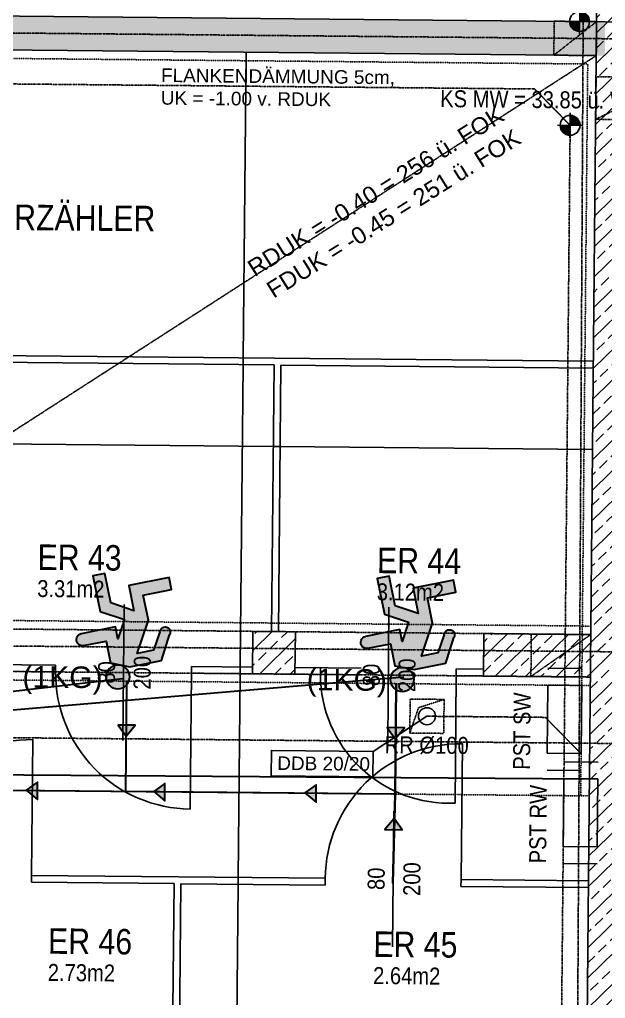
# Model space of a CAD drawing. Header units: millimetres. Extents: x 129024 to 200890, y -97881 to 32593.
# Drawn here: x 184558 to 188009, y -48661 to -42896 of the extents above; entities that cross this region are included whole.
import ezdxf
from ezdxf.enums import TextEntityAlignment as Align

# ---------------------------------------------------------------- set-up
doc = ezdxf.new("R2010")
doc.units = ezdxf.units.MM
for name, pattern in [('HIDDEN', [0.375, 0.25, -0.125]), ('HIDDEN2', [0.1875, 0.125, -0.0625]), ('STRICHPUNKT', [1, 0.5, -0.25, 0, -0.25])]:
    doc.linetypes.add(name, pattern=pattern)
for name, color, linetype in [('01-TXT---------M0', 1, 'Continuous'), ('01-TXT---------PP', 1, 'Continuous'), ('01-TXT-G00-Lk2-M0', 1, 'Continuous'), ('02-AXO-G00-Lk2-M0', 8, 'STRICHPUNKT'), ('02-DIM-G00-Lk2-ACHSEN', 251, 'Continuous'), ('02-DIM-G00-Lk2-M0', 8, 'Continuous'), ('02-FIL-G00-Lk2-STB', 8, 'Continuous'), ('02-HID-G00-Lk2-M0', 8, 'HIDDEN2'), ('02-TWA-G00-Lk2-M0', 4, 'Continuous'), ('02-TWE-G00-Lk2-M0', 8, 'Continuous'), ('03-HID-G00-LK2-M0', 8, 'HIDDEN2'), ('03-SYM-G00-LK2-M0', 8, 'Continuous'), ('03-TXT-G00-Lk2-M0', 8, 'Continuous'), ('05-TXT--------M0', 8, 'Continuous'), ('05-TXT-G00-LK2-M0', 8, 'Continuous'), ('07-RWK-G00-Lk2-M0', 150, 'HIDDEN'), ('07-SWK-G00-Lk2-M0', 34, 'STRICHPUNKT'), ('07-SYM-G00-Lk2-M0', 8, 'Continuous'), ('07_SYM-G00-LK2-HLP', 6, 'Continuous')]:
    doc.layers.add(name, color=color, linetype=linetype)
doc.styles.add('ARIAL', font='arial.ttf', dxfattribs={"width": 0.85})
doc.styles.get("Standard").update_dxf_attribs({"font": 'arial.ttf'})
doc.dimstyles.new('pp chromy&schneider', dxfattribs={"dimscale": 0.005, "dimtxt": 25, "dimasz": 10, "dimexe": 0, "dimexo": 0, "dimgap": 5, "dimtad": 1, "dimdec": 1, "dimlfac": 100, "dimrnd": 0.1, "dimzin": 9, "dimdsep": 46, "dimtxsty": 'ARIAL', "dimblk": 'c&s kote', "dimcen": 0, "dimse1": 1, "dimse2": 1, "dimclrd": 8, "dimclrt": 8, "dimadec": 0, "dimazin": 0, "dimtfac": 0.75, "dimtdec": 1, "dimtix": 1, "dimtmove": 2, "dimatfit": 0, "dimldrblk": 'NONE', "dimfxl": 1, "dimtolj": 1, "dimlwd": -1, "dimarcsym": 0})
pattern_1 = [(44.45009, (103083.84, -85315.77), (-88.93653, 90.66032), []), (44.45009, (103173.64, -85316.63), (-88.93653, 90.66032), [63.5, -31.75])]

# ---------------------------------------------------------------- blocks, each defined once
blk = doc.blocks.new('03-rar')
blk.add_circle((0, 0), 0.05)
at = {"layer": '01-TXT---------M0', "color": 8, "style": 'ARIAL', "width": 0.85}
blk.add_attdef('RR', text='', height=0.1, dxfattribs=at).set_placement((0, 0.1), align=Align.CENTER)
blk = doc.blocks.new('01-SQM')
at = {"layer": '01-TXT---------M0', "color": 1, "style": 'ARIAL', "width": 0.85}
blk.add_attdef('ROOM', (0, 0), '', height=0.15, dxfattribs=at)
blk.add_attdef('AREA', text='', height=0.1, dxfattribs=at).set_placement((0, -0.06), align=Align.TOP_LEFT)
at = {"layer": '01-TXT---------PP', "color": 1, "style": 'ARIAL', "width": 0.85}
blk.add_attdef('NR', text='', height=0.15, dxfattribs=at).set_placement((-0.1173, 0), align=Align.RIGHT)
blk.add_attdef('FLOOR', text='', height=0.1, dxfattribs=at).set_placement((0, -0.26), align=Align.TOP_LEFT)
blk = doc.blocks.new('05-TXT')
at = {"layer": '05-TXT--------M0'}
blk.add_line((-0.4, 0), (0.4, 0), dxfattribs=at)
at = {"layer": '05-TXT--------M0', "color": 8, "style": 'ARIAL', "width": 0.85}
blk.add_attdef('BREITE', text='', height=0.1, dxfattribs=at).set_placement((0, 0.05), align=Align.CENTER)
blk.add_attdef('HÖHE', text='', height=0.1, rotation=360, dxfattribs=at).set_placement((0, -0.06), align=Align.TOP_CENTER)
blk = doc.blocks.new('03-PST')
for p, q in [((0, -0.1), (0, 0.1)), ((0.1, -0.1), (0.1, 0.1)), ((0.1, 0.1), (0.5, 0.1)), ((0.5, -0.1), (0.5, 0.1)), ((0.6, -0.1), (0.6, 0.1)), ((0.5, -0.1), (0.1, -0.1))]:
    blk.add_line(p, q)
at = {"layer": '01-TXT---------M0', "color": 8, "style": 'ARIAL', "width": 0.85}
blk.add_attdef('KS', text='', height=0.1, dxfattribs=at).set_placement((0, 0.3), align=Align.TOP_LEFT)
blk = doc.blocks.new('01-HK1')
for p, q in [((-0.0005, -0.0742), (-0.0005, 0.0742)), ((0.0737, 0), (-0.0747, 0))]:
    blk.add_line(p, q)
blk.add_circle((-0.0005, 0), 0.0586)
for points in [[(-0.0005, 0.0586), (0.0409, 0.0414), (-0.0005, 0)], [(-0.0005, 0), (0.0581, 0), (0.0409, 0.0414)], [(-0.0591, 0), (-0.0419, -0.0414), (-0.0005, 0)], [(-0.0419, -0.0414), (-0.0005, -0.0586), (-0.0005, 0)]]:
    blk.add_solid(points)
at = {"layer": '01-TXT---------M0', "color": 8, "style": 'ARIAL', "width": 0.85}
blk.add_attdef('HEIGHT', text='', height=0.1, dxfattribs=at).set_placement((0, 0.2), align=Align.TOP_CENTER)
blk = doc.blocks.new('c&s kote')
at = {"color": 8}
for p, q in [((0, -2), (0, 2)), ((0, 2), (0, -2)), ((-2, 0), (2, 0)), ((2, 0), (-2, 0))]:
    blk.add_line(p, q, dxfattribs=at)
blk.add_circle((0, 0), 0.5, dxfattribs=at)
blk = doc.blocks.new('*D555')
at = {"layer": '02-DIM-G00-Lk2-ACHSEN', "color": 8, "transparency": 16777216}
blk.add_arc((189767, -26285), 378.3, 359.45766, 89.44251, dxfattribs=at)
at = {"layer": 'Defpoints', "color": 0, "transparency": 16777216}
for p in [(189790.7, -23821.4), (158479.2, -25984.7), (190096.4, -26099), (192166.9, -26308), (189455.4, -58747.3)]:
    blk.add_point(p, dxfattribs=at)
at = {"layer": '02-DIM-G00-Lk2-ACHSEN', "color": 8, "transparency": 16777216, "xscale": 0.05, "yscale": 0.05, "zscale": 0.05}
for p, rotation in [((189770.6, -25906.8), 179.44630059339), ((190145.3, -26288.6), 269.4538743099132)]:
    blk.add_blockref('c&s kote', p, dxfattribs=dict(at, rotation=rotation))
at = {"layer": '02-DIM-G00-Lk2-ACHSEN', "color": 8, "transparency": 16777216, "insert": (190037.1, -26020.1), "char_height": 0.125, "attachment_point": 5, "rotation": 314.45009, "style": 'ARIAL'}
blk.add_mtext('\\A1;90.00°', dxfattribs=at)
blk = doc.blocks.new('_None')
blk = doc.blocks.new('*D537')
at = {"layer": '02-DIM-G00-Lk2-ACHSEN', "color": 8, "transparency": 16777216}
blk.add_arc((161316.2, -55406.6), 946.5, 178.7656, 269.44706, dxfattribs=at)
at = {"layer": 'Defpoints', "color": 0, "transparency": 16777216}
for p in [(161622, -23551.1), (158274.1, -55340.9), (160488.3, -55865.4), (191881.3, -56066.9), (161286.7, -58476.9)]:
    blk.add_point(p, dxfattribs=at)
at = {"layer": '02-DIM-G00-Lk2-ACHSEN', "color": 8, "transparency": 16777216, "xscale": 0.05, "yscale": 0.05, "zscale": 0.05}
for p, rotation in [((160369.9, -55386.2), 88.76408441988075), ((161307.1, -56353.1), 359.4485741282728)]:
    blk.add_blockref('c&s kote', p, dxfattribs=dict(at, rotation=rotation))
at = {"layer": '02-DIM-G00-Lk2-ACHSEN', "color": 8, "transparency": 16777216, "insert": (160636.6, -56065.3), "char_height": 0.125, "attachment_point": 5, "rotation": 314.10633, "style": 'ARIAL'}
blk.add_mtext('\\A1;90.69°', dxfattribs=at)
blk = doc.blocks.new('*D538')
at = {"layer": '02-DIM-G00-Lk2-ACHSEN', "color": 8, "transparency": 16777216}
blk.add_arc((189481.7, -56015), 916.3, 269.45321, 358.75944, dxfattribs=at)
at = {"layer": 'Defpoints', "color": 0, "transparency": 16777216}
for p in [(189790.7, -23821.4), (158274.1, -55340.9), (191881.3, -56066.9), (189929, -56814.7), (189455.4, -58747.3)]:
    blk.add_point(p, dxfattribs=at)
at = {"layer": '02-DIM-G00-Lk2-ACHSEN', "color": 8, "transparency": 16777216, "xscale": 0.05, "yscale": 0.05, "zscale": 0.05}
for p, rotation in [((190397.7, -56034.8), 88.7610078103221), ((189472.9, -56931.2), 179.4516507379268)]:
    blk.add_blockref('c&s kote', p, dxfattribs=dict(at, rotation=rotation))
at = {"layer": '02-DIM-G00-Lk2-ACHSEN', "color": 8, "transparency": 16777216, "insert": (190119.3, -56672.9), "char_height": 0.125, "attachment_point": 5, "rotation": 44.10633, "style": 'ARIAL'}
blk.add_mtext('\\A1;89.31°', dxfattribs=at)
blk = doc.blocks.new('*D477')
at = {"layer": '02-DIM-G00-Lk2-M0', "color": 8, "transparency": 16777216}
blk.add_line((185835.3, -49088.3), (185845.9, -47988.4), dxfattribs=at)
at = {"layer": 'Defpoints', "color": 0, "transparency": 16777216}
for p in [(185558.5, -47985.6), (185845.9, -47988.4), (185548, -49085.6)]:
    blk.add_point(p, dxfattribs=at)
at = {"layer": '02-DIM-G00-Lk2-M0', "color": 8, "transparency": 16777216, "xscale": 0.05, "yscale": 0.05, "zscale": 0.05}
for p, rotation in [((185845.9, -47988.4), 89.45008745103335), ((185835.3, -49088.3), 269.4500874510334)]:
    blk.add_blockref('c&s kote', p, dxfattribs=dict(at, rotation=rotation))
at = {"layer": '02-DIM-G00-Lk2-M0', "color": 8, "transparency": 16777216, "insert": (185840.5, -48538.3), "char_height": 0.125, "attachment_point": 5, "rotation": 89.45009, "style": 'ARIAL'}
blk.add_mtext('\\A1;110000', dxfattribs=at)
blk = doc.blocks.new('*D478')
at = {"layer": '02-DIM-G00-Lk2-M0', "color": 8, "transparency": 16777216}
blk.add_line((185845.9, -47988.3), (185846.3, -47948.4), dxfattribs=at)
at = {"layer": 'Defpoints', "color": 0, "transparency": 16777216}
for p in [(185846.3, -47948.4), (186358.9, -47953.3), (185558.5, -47985.6)]:
    blk.add_point(p, dxfattribs=at)
at = {"layer": '02-DIM-G00-Lk2-M0', "color": 8, "transparency": 16777216, "xscale": 0.05, "yscale": 0.05, "zscale": 0.05}
for p, rotation in [((185846.3, -47948.4), 89.45008745103335), ((185845.9, -47988.4), 269.4500874510334)]:
    blk.add_blockref('c&s kote', p, dxfattribs=dict(at, rotation=rotation))
at = {"layer": '02-DIM-G00-Lk2-M0', "color": 8, "transparency": 16777216, "insert": (185846, -47968.4), "char_height": 0.125, "attachment_point": 5, "rotation": 89.45009, "style": 'ARIAL'}
blk.add_mtext('\\A1;4000', dxfattribs=at)
blk = doc.blocks.new('*D479')
at = {"layer": '02-DIM-G00-Lk2-M0', "color": 8, "transparency": 16777216}
blk.add_line((185846.3, -47948.3), (185857.8, -46748.5), dxfattribs=at)
at = {"layer": 'Defpoints', "color": 0, "transparency": 16777216}
for p in [(185857.8, -46748.4), (185930.4, -46749.1), (186358.9, -47953.3)]:
    blk.add_point(p, dxfattribs=at)
at = {"layer": '02-DIM-G00-Lk2-M0', "color": 8, "transparency": 16777216, "xscale": 0.05, "yscale": 0.05, "zscale": 0.05}
for p, rotation in [((185857.8, -46748.4), 89.45008745103335), ((185846.3, -47948.4), 269.4500874510334)]:
    blk.add_blockref('c&s kote', p, dxfattribs=dict(at, rotation=rotation))
at = {"layer": '02-DIM-G00-Lk2-M0', "color": 8, "transparency": 16777216, "insert": (185852, -47348.4), "char_height": 0.125, "attachment_point": 5, "rotation": 89.45009, "style": 'ARIAL'}
blk.add_mtext('\\A1;120000', dxfattribs=at)
blk = doc.blocks.new('*D480')
at = {"layer": '02-DIM-G00-Lk2-M0', "color": 8, "transparency": 16777216}
blk.add_line((185857.8, -46748.4), (185858.2, -46708.5), dxfattribs=at)
at = {"layer": 'Defpoints', "color": 0, "transparency": 16777216}
for p in [(185858.2, -46708.4), (185930.4, -46749.1), (185930.8, -46709.1)]:
    blk.add_point(p, dxfattribs=at)
at = {"layer": '02-DIM-G00-Lk2-M0', "color": 8, "transparency": 16777216, "xscale": 0.05, "yscale": 0.05, "zscale": 0.05}
for p, rotation in [((185857.8, -46748.4), 269.4500874510334), ((185858.2, -46708.4), 89.45008745103335)]:
    blk.add_blockref('c&s kote', p, dxfattribs=dict(at, rotation=rotation))
at = {"layer": '02-DIM-G00-Lk2-M0', "color": 8, "transparency": 16777216, "insert": (185857.9, -46728.4), "char_height": 0.125, "attachment_point": 5, "rotation": 89.45009, "style": 'ARIAL'}
blk.add_mtext('\\A1;4000', dxfattribs=at)
blk = doc.blocks.new('*D481')
at = {"layer": '02-DIM-G00-Lk2-M0', "color": 8, "transparency": 16777216}
blk.add_line((185858.2, -46708.4), (185875.3, -44928.6), dxfattribs=at)
at = {"layer": 'Defpoints', "color": 0, "transparency": 16777216}
for p in [(185875.3, -44928.5), (186057.9, -44930.3), (185930.8, -46709.1)]:
    blk.add_point(p, dxfattribs=at)
at = {"layer": '02-DIM-G00-Lk2-M0', "color": 8, "transparency": 16777216, "xscale": 0.05, "yscale": 0.05, "zscale": 0.05}
for p, rotation in [((185875.3, -44928.5), 89.45008745103335), ((185858.2, -46708.4), 269.4500874510334)]:
    blk.add_blockref('c&s kote', p, dxfattribs=dict(at, rotation=rotation))
at = {"layer": '02-DIM-G00-Lk2-M0', "color": 8, "transparency": 16777216, "insert": (185866.6, -45818.5), "char_height": 0.125, "attachment_point": 5, "rotation": 89.45009, "style": 'ARIAL'}
blk.add_mtext('\\A1;178000', dxfattribs=at)
blk = doc.blocks.new('*D482')
at = {"layer": '02-DIM-G00-Lk2-M0', "color": 8, "transparency": 16777216}
blk.add_line((185875.3, -44928.5), (185875.7, -44888.6), dxfattribs=at)
at = {"layer": 'Defpoints', "color": 0, "transparency": 16777216}
for p in [(185143.3, -44881.5), (185875.7, -44888.5), (186057.9, -44930.3)]:
    blk.add_point(p, dxfattribs=at)
at = {"layer": '02-DIM-G00-Lk2-M0', "color": 8, "transparency": 16777216, "xscale": 0.05, "yscale": 0.05, "zscale": 0.05}
for p, rotation in [((185875.7, -44888.5), 89.45008745103335), ((185875.3, -44928.5), 269.4500874510334)]:
    blk.add_blockref('c&s kote', p, dxfattribs=dict(at, rotation=rotation))
at = {"layer": '02-DIM-G00-Lk2-M0', "color": 8, "transparency": 16777216, "insert": (185875.4, -44908.5), "char_height": 0.125, "attachment_point": 5, "rotation": 89.45009, "style": 'ARIAL'}
blk.add_mtext('\\A1;4000', dxfattribs=at)
blk = doc.blocks.new('*D483')
at = {"layer": '02-DIM-G00-Lk2-M0', "color": 8, "transparency": 16777216}
blk.add_line((185875.7, -44888.5), (185892.9, -43088.6), dxfattribs=at)
at = {"layer": 'Defpoints', "color": 0, "transparency": 16777216}
for p in [(185892.9, -43088.6), (187955.5, -43108.4), (185143.3, -44881.5)]:
    blk.add_point(p, dxfattribs=at)
at = {"layer": '02-DIM-G00-Lk2-M0', "color": 8, "transparency": 16777216, "xscale": 0.05, "yscale": 0.05, "zscale": 0.05}
for p, rotation in [((185892.9, -43088.6), 89.45008745103335), ((185875.7, -44888.5), 269.4500874510334)]:
    blk.add_blockref('c&s kote', p, dxfattribs=dict(at, rotation=rotation))
at = {"layer": '02-DIM-G00-Lk2-M0', "color": 8, "transparency": 16777216, "insert": (185884.2, -43988.6), "char_height": 0.125, "attachment_point": 5, "rotation": 89.45009, "style": 'ARIAL'}
blk.add_mtext('\\A1;180000', dxfattribs=at)
blk = doc.blocks.new('*D492')
at = {"layer": '02-DIM-G00-Lk2-M0', "color": 8, "transparency": 16777216}
blk.add_line((185499.8, -48905.1), (187899.6, -48928.1), dxfattribs=at)
at = {"layer": 'Defpoints', "color": 0, "transparency": 16777216}
for p in [(187908.4, -48008.2), (187899.6, -48928.1), (185498, -49085.1)]:
    blk.add_point(p, dxfattribs=at)
at = {"layer": '02-DIM-G00-Lk2-M0', "color": 8, "transparency": 16777216, "xscale": 0.05, "yscale": 0.05, "zscale": 0.05}
for p, rotation in [((185499.7, -48905.1), 179.4500874510324), ((187899.6, -48928.1), 359.4500874510325)]:
    blk.add_blockref('c&s kote', p, dxfattribs=dict(at, rotation=rotation))
at = {"layer": '02-DIM-G00-Lk2-M0', "color": 8, "transparency": 16777216, "insert": (186699.7, -48916.5), "char_height": 0.125, "attachment_point": 5, "rotation": 359.45009, "style": 'ARIAL'}
blk.add_mtext('\\A1;239999.5', dxfattribs=at)
blk = doc.blocks.new('*D509')
at = {"layer": '02-DIM-G00-Lk2-M0', "color": 8, "transparency": 16777216}
blk.add_line((184183.4, -45392.3), (186053.2, -45410.2), dxfattribs=at)
at = {"layer": 'Defpoints', "color": 0, "transparency": 16777216}
for p in [(184188, -44912.3), (186057.9, -44930.3), (186053.3, -45410.2)]:
    blk.add_point(p, dxfattribs=at)
at = {"layer": '02-DIM-G00-Lk2-M0', "color": 8, "transparency": 16777216, "xscale": 0.05, "yscale": 0.05, "zscale": 0.05}
for p, rotation in [((184183.4, -45392.3), 179.4500874510324), ((186053.3, -45410.2), 359.4500874510325)]:
    blk.add_blockref('c&s kote', p, dxfattribs=dict(at, rotation=rotation))
at = {"layer": '02-DIM-G00-Lk2-M0', "color": 8, "transparency": 16777216, "insert": (185118.3, -45401.2), "char_height": 0.125, "attachment_point": 5, "rotation": 359.45009, "style": 'ARIAL'}
blk.add_mtext('\\A1;187000', dxfattribs=at)
blk = doc.blocks.new('*D510')
at = {"layer": '02-DIM-G00-Lk2-M0', "color": 8, "transparency": 16777216}
blk.add_line((186053.3, -45410.2), (186093.2, -45410.6), dxfattribs=at)
at = {"layer": 'Defpoints', "color": 0, "transparency": 16777216}
for p in [(186057.9, -44930.3), (186097.9, -44930.6), (186093.3, -45410.6)]:
    blk.add_point(p, dxfattribs=at)
at = {"layer": '02-DIM-G00-Lk2-M0', "color": 8, "transparency": 16777216, "xscale": 0.05, "yscale": 0.05, "zscale": 0.05}
for p, rotation in [((186053.3, -45410.2), 179.4500874510324), ((186093.3, -45410.6), 359.4500874510325)]:
    blk.add_blockref('c&s kote', p, dxfattribs=dict(at, rotation=rotation))
at = {"layer": '02-DIM-G00-Lk2-M0', "color": 8, "transparency": 16777216, "insert": (186073.3, -45410.3), "char_height": 0.125, "attachment_point": 5, "rotation": 359.45009, "style": 'ARIAL'}
blk.add_mtext('\\A1;4000', dxfattribs=at)
blk = doc.blocks.new('*D511')
at = {"layer": '02-DIM-G00-Lk2-M0', "color": 8, "transparency": 16777216}
blk.add_line((186093.3, -45410.6), (187933.2, -45428.3), dxfattribs=at)
at = {"layer": 'Defpoints', "color": 0, "transparency": 16777216}
for p in [(186097.9, -44930.6), (187937.8, -44948.3), (187933.2, -45428.3)]:
    blk.add_point(p, dxfattribs=at)
at = {"layer": '02-DIM-G00-Lk2-M0', "color": 8, "transparency": 16777216, "xscale": 0.05, "yscale": 0.05, "zscale": 0.05}
for p, rotation in [((186093.3, -45410.6), 179.4500874510324), ((187933.2, -45428.3), 359.4500874510325)]:
    blk.add_blockref('c&s kote', p, dxfattribs=dict(at, rotation=rotation))
at = {"layer": '02-DIM-G00-Lk2-M0', "color": 8, "transparency": 16777216, "insert": (187013.2, -45419.4), "char_height": 0.125, "attachment_point": 5, "rotation": 359.45009, "style": 'ARIAL'}
blk.add_mtext('\\A1;184000.1', dxfattribs=at)
blk = doc.blocks.new('Fluchtwegpfeil')
at = {"lineweight": 30}
h = blk.add_hatch(color=100, dxfattribs=at)
h.dxf.hatch_style = 1
h.paths.add_polyline_path([(178497.6, 33031), (178497.6, 32977.4), (178562.6, 32977.4), (178563.3, 32977.9)])
h.paths.add_polyline_path([(178562.6, 32977.4), (178497.6, 32977.4), (178497.6, 32929.8)])
at = {"color": 100, "lineweight": 30}
blk.add_lwpolyline([(178563.3, 32977.9), (178497.6, 33031), (178497.6, 32929.8), (178563.3, 32977.9)], dxfattribs=at)
blk = doc.blocks.new('9809550')
at = {"color": 18, "lineweight": 30, "true_color": 0x000000}
for points in [[(423921.7, 99168.8), (423956.8, 99168.8), (423956.8, 99202.9), (423984.5, 99214.5), (424033.7, 99214.5), (424053.8, 99178.3)], [(424040.2, 99170.9), (424025.2, 99196.7), (423999.7, 99196.8), (424026.2, 99150.3), (424026.2, 99110.9), (424070.2, 99110.9), (424070.2, 99092.3), (424007.5, 99092.3), (424007.5, 99131.7), (423975, 99113.1), (423975, 99067), (423956.5, 99067), (423956.5, 99122.4), (423990.5, 99141.9), (423975.1, 99168.8), (423975.1, 99150.2), (423921.7, 99150.3)]]:
    blk.add_lwpolyline(points, dxfattribs=at)
blk.add_circle((423963.6, 99225.9), 18.1, dxfattribs=at)
for centre, radius, start, end in [((424047.8, 99173.1), 7.96, 195.7299, 41.4005), ((423921.7, 99159.5), 9.27, 89.9849, 270.0151)]:
    blk.add_arc(centre, radius, start, end, dxfattribs=at)
blk = doc.blocks.new('750298750')
h = blk.add_hatch(color=3)
h.paths.add_polyline_path([(426943.6, 99576.9), (426968.1, 99576.8), (426982.5, 99552, 1.25347), (426995.6, 99559.2), (426976.3, 99594), (426929, 99594), (426902.3, 99582.8), (426902.3, 99550), (426868.6, 99550, 1), (426868.6, 99532.2), (426919.9, 99532.1), (426919.9, 99550), (426934.8, 99524.1), (426902.1, 99505.4), (426902.1, 99452.1), (426919.8, 99452.1), (426919.8, 99496.4), (426951.1, 99514.3), (426951.1, 99476.4), (427011.4, 99476.4), (427011.4, 99494.3), (426969.1, 99494.3), (426969.1, 99532.2)])
h.paths.add_polyline_path([(426891.5, 99604.9, 1), (426926.3, 99604.9, 1)])
at = {"xscale": 0.9619413167778113, "yscale": 0.9619413167778113, "zscale": 0.9619413167778113}
blk.add_blockref('9809550', (19080.8, 4155.4), dxfattribs=at)

msp = doc.modelspace()

# ---------------------------------------------------------------- hatches: boundary and pattern name
at = {"layer": '02-FIL-G00-Lk2-STB'}
h = msp.add_hatch(dxfattribs=at)
h.set_pattern_fill('ANSI33', color=256, scale=20, angle=106.49662873, style=0)
h.set_pattern_definition(pattern_1)
h.paths.add_polyline_path([(188277.6256, -35591.1399), (188027.6366, -35588.7404), (188009.689, -37458.6547), (188009.6896, -37458.6547), (188007.2902, -37708.6432), (187957.3829, -42908.4033), (188207.3714, -42910.8027)])
h = msp.add_hatch(dxfattribs=at)
h.set_pattern_fill('ANSI33', color=256, scale=20, angle=106.49662873, style=0)
h.set_pattern_definition(pattern_1)
h.paths.add_polyline_path([(182577.8336, -37626.5294), (182327.8434, -37624.1299), (182306.4402, -39854.0268), (180731.5159, -39838.9106), (180731.5159, -39838.9106), (180031.5481, -39832.1923), (178666.61, -39819.0915), (178687.053, -37689.1897), (178688.9725, -37489.1989), (176659.066, -37469.7157), (176663.193, -37039.7355), (176333.2082, -37036.5682), (176331.2887, -37236.559), (176411.285, -37237.3268), (176407.158, -37667.307), (178487.0622, -37687.2701), (178464.6997, -40017.1628), (182304.5207, -40054.0176), (182289.1651, -41653.944), (181829.1872, -41649.5291), (181827.2677, -41849.5199), (182287.2441, -41853.9348), (182275.7273, -43053.8793), (188005.4612, -43108.8736), (188007.3806, -42908.8832), (182527.6364, -42856.2882)])
h = msp.add_hatch(dxfattribs=at)
h.set_pattern_fill('ANSI33', color=256, scale=20, angle=106.49662873, style=0)
h.set_pattern_definition(pattern_1)
h.paths.add_polyline_path([(188207.3714, -42910.8027), (187957.383, -42908.4033), (187895.4786, -49358.1062), (188145.4671, -49360.5056)])
h = msp.add_hatch(dxfattribs=at)
h.set_pattern_fill('ANSI33', color=256, scale=20, angle=106.49662873, style=0)
h.set_pattern_definition([(44.45009, (103083.36, -85365.77), (-88.93653, 90.66032), []), (44.45009, (103173.16, -85366.63), (-88.93653, 90.66032), [63.5, -31.75])])
h.paths.add_polyline_path([(186182.8192, -46501.5369), (185932.8307, -46499.1375), (185930.4313, -46749.1259), (186180.4198, -46751.5254)])
h = msp.add_hatch(dxfattribs=at)
h.set_pattern_fill('ANSI33', color=256, scale=20, angle=106.49662873, style=0)
h.set_pattern_definition([(44.45009, (103083.84, -85315.77), (-88.93653, 90.66032), []), (44.45009, (103173.64, -85316.63), (-88.93653, 90.66032), [63.5, -31.75])])
h.paths.add_polyline_path([(187920.3364, -46768.2255), (187922.7358, -46518.2367), (187292.7694, -46512.1906), (187290.37, -46762.179)])

# ---------------------------------------------------------------- linework, layer by layer
at = {"color": 5, "lineweight": 30}
msp.add_lwpolyline([(177909.2844, -47872.1939), (177920.3162, -46722.2596), (177914.8003, -47297.2268), (187914.5778, -47368.1979)], dxfattribs=at)
at = {"color": 4, "lineweight": 30}
for points in [[(185164.9927, -46777.8983), (181661.8545, -47184.3436)], [(186822.5323, -46769.1576), (181679.3482, -47201.8253)]]:
    msp.add_lwpolyline(points, dxfattribs=at)
at = {"color": 100, "lineweight": 30}
msp.add_lwpolyline([(181713.9082, -47408.6877), (184254.5572, -47433.073), (184228.9933, -47932.8507), (184254.5572, -47433.073), (186770.1882, -47456.4307), (186756.3494, -47981.6639), (186770.1674, -47457.218), (186776.4059, -46807.2481), (186770.1674, -47457.218), (185183.6342, -47441.9904), (185189.9059, -46788.5553)], dxfattribs=at)
at = {"layer": '02-AXO-G00-Lk2-M0'}
for points in [[(158395.1582, -42724.6673), (192006.2415, -43047.2692)], [(158360.5107, -46334.5011), (191971.5941, -46657.1029)], [(158355.328, -46874.4762), (191966.4113, -47197.078)]]:
    msp.add_lwpolyline(points, dxfattribs=at)
at = {"layer": '02-FIL-G00-Lk2-STB'}
msp.add_lwpolyline([(187957.3829, -42908.4033), (187955.4635, -43108.3937)], dxfattribs=at)
at = {"layer": '02-HID-G00-Lk2-M0', "ltscale": 0.5}
for points in [[(187904.9811, -43157.9144), (182225.2497, -43103.3971), (182227.6493, -42853.4088)], [(187904.9811, -43157.9144), (187863.6204, -47467.7131)], [(180723.5508, -46399.1361), (187923.2145, -46468.239)], [(180720.1916, -46749.12), (187919.8553, -46818.223)], [(176814.1339, -47361.6592), (187913.6176, -47468.193)]]:
    msp.add_lwpolyline(points, dxfattribs=at)
at = {"layer": '02-HID-G00-Lk2-M0', "color": 4}
for points in [[(187955.4588, -43108.3933), (187957.3829, -42908.4033), (187707.3944, -42906.0039), (187705.4703, -43105.9939)], [(187954.2642, -43233.3876), (188454.2456, -43238.1865), (188451.8462, -43488.175), (187951.8648, -43483.3761)], [(187922.736, -46518.2171), (187572.7521, -46514.8579), (187570.3527, -46764.8436), (187920.3371, -46768.221)]]:
    msp.add_lwpolyline(points, close=True, dxfattribs=at)
for points in [[(187705.4703, -43105.9939), (187957.3829, -42908.4033)], [(187951.8598, -43483.376), (188454.2456, -43238.1865)], [(187570.3527, -46764.8436), (187922.736, -46518.2171)]]:
    msp.add_lwpolyline(points, dxfattribs=at)
at = {"layer": '02-HID-G00-Lk2-M0'}
for points in [[(180673.0732, -46448.6539), (187922.7358, -46518.2367)], [(180670.6738, -46698.6427), (187920.3359, -46768.2254)]]:
    msp.add_lwpolyline(points, dxfattribs=at)
at = {"layer": '02-TWA-G00-Lk2-M0'}
for p, q in [((188007.2902, -37708.6432), (187957.3829, -42908.4033)), ((187957.383, -42908.4033), (187895.4786, -49358.1062)), ((187955.4634, -43108.3937), (182275.7273, -43053.8793))]:
    msp.add_line(p, q, dxfattribs=at)
for points in [[(182527.6364, -42856.2882), (188207.3714, -42910.8027)], [(187920.2654, -46768.2248), (187290.37, -46762.179), (187292.7694, -46512.1906), (187922.7358, -46518.2367)]]:
    msp.add_lwpolyline(points, dxfattribs=at)
msp.add_lwpolyline([(186182.8192, -46501.5369), (185932.8307, -46499.1375), (185930.4313, -46749.1259), (186180.4198, -46751.5254)], close=True, dxfattribs=at)
at = {"layer": '02-TWE-G00-Lk2-M0'}
for points in [[(187938.1927, -44908.3109), (182298.4497, -44854.1803)], [(184187.98, -44912.318), (186057.8939, -44930.2656)], [(186057.8939, -44930.2656), (186042.8256, -46500.1932)], [(186097.8921, -44930.6495), (186082.8238, -46500.5771)], [(186097.8921, -44930.6495), (187937.8088, -44948.3091)], [(182245.7348, -46178.7356), (182240.6, -46713.711), (184770.4847, -46737.9929)], [(184170.8962, -46692.2362), (184770.8686, -46697.9947)], [(184770.8686, -46697.9949), (184770.4847, -46737.993)], [(185570.8318, -46705.673), (185570.4479, -46745.6711)], [(185570.4479, -46745.6711), (186570.3985, -46755.2686)], [(185570.8318, -46705.673), (185930.8152, -46709.1281)], [(186180.8037, -46711.5275), (186570.7824, -46715.2705)], [(186330.7968, -46712.9668), (186330.4129, -46752.965)], [(187130.7599, -46720.6449), (187130.376, -46760.6431)], [(187130.7599, -46720.6452), (187290.7539, -46722.1808)], [(187130.376, -46760.6434), (187290.37, -46762.179)], [(184628.591, -47976.6885), (184628.9749, -47936.6903)], [(184628.9749, -47936.69), (186358.8929, -47953.2939)], [(186358.509, -47993.2921), (186358.8929, -47953.2939)], [(187158.4722, -48000.9702), (187158.8561, -47960.972)], [(187158.8561, -47960.972), (187908.8193, -47968.1703)], [(184628.591, -47976.6882), (185468.5523, -47984.7502)], [(185468.5523, -47984.7502), (185457.9949, -49084.6996)], [(185508.5504, -47985.1341), (185497.993, -49085.0835)], [(185508.5504, -47985.1341), (186358.509, -47993.2921)], [(187158.4722, -48000.9702), (187908.4354, -48008.1684)]]:
    msp.add_lwpolyline(points, dxfattribs=at)
for points in [[(185570.4479, -46745.6711), (185562.7698, -47545.6343, -0.414213563), (184770.4847, -46737.993, -1.000000001)], [(187130.376, -46760.6431), (187123.1778, -47510.6086, -0.427353), (186330.4129, -46752.965, -1.000000001)], [(184628.9749, -47936.6903), (184636.653, -47136.7272, 0.414213563), (183829.0117, -47929.0122, 1.000000001)], [(187158.8561, -47960.972), (187166.5342, -47161.0089, 0.414213563), (186358.8929, -47953.2939, 1.000000001)]]:
    msp.add_lwpolyline(points, format="xyb", dxfattribs=at)
at = {"layer": '03-HID-G00-LK2-M0'}
msp.add_lwpolyline([(187059.0369, -46899.9651), (186859.0461, -46898.0456), (186857.1266, -47098.0364), (187057.1174, -47099.9559), (187059.0369, -46899.9651)], dxfattribs=at)
at = {"layer": '03-TXT-G00-Lk2-M0', "linetype": 'HIDDEN2'}
for points in [[(182816.9069, -46419.2283), (187955.4634, -43108.3937)], [(186857.1266, -47098.0364), (186908.5639, -46948.5232), (187059.0369, -46899.9651)]]:
    msp.add_lwpolyline(points, dxfattribs=at)
at = {"layer": '03-TXT-G00-Lk2-M0'}
msp.add_lwpolyline([(186641.5789, -47205.9723), (186041.6065, -47200.2137), (186040.1669, -47350.2068), (186640.1392, -47355.9654), (186641.5789, -47205.9723), (186958.0817, -46999.0008)], dxfattribs=at)
at = {"layer": '07-RWK-G00-Lk2-M0'}
msp.add_line((187905.6629, -37877.6752), (187839.242, -50007.5964), dxfattribs=at)
for points in [[(186958.0817, -46999.0008), (187655.913, -47005.6986)], [(187655.913, -47005.6986), (187865.9993, -47219.8568)]]:
    msp.add_lwpolyline(points, dxfattribs=at)
at = {"layer": '07-SWK-G00-Lk2-M0'}
for points in [[(182335.9321, -43254.4655), (187591.4285, -43304.9088)], [(187591.4285, -43304.9088), (187801.5148, -43519.0671)], [(187801.5148, -43519.0671), (187739.6105, -49968.7704)]]:
    msp.add_lwpolyline(points, dxfattribs=at)

# ---------------------------------------------------------------- block references
at = {"color": 102, "lineweight": 30, "true_color": 0x21de37, "xscale": -4.006823643639402, "yscale": 4.006823643639402, "zscale": 4.006823643639402, "rotation": 191.3067574786874}
for p in [(-1570460.3366, 9212.9886), (-1568785.7157, 9196.9154)]:
    msp.add_blockref('750298750', p, dxfattribs=at)
at = {"color": 100, "lineweight": 30}
for p, rotation in [((153923.6391, 131754.5922), 269.45008745101), ((155508.4044, 131739.3815), 269.45008745101), ((363469.662, -16172.7749), 179.4500874510462), ((364220.0198, -16179.9769), 179.4500874510462), ((365110.9761, -16188.5284), 179.4500874510462), ((218026.8634, -226473.3539), 89.45008745101093)]:
    msp.add_blockref('Fluchtwegpfeil', p, dxfattribs=dict(at, rotation=rotation))
at = {"layer": '01-TXT-G00-Lk2-M0', "xscale": 1000, "yscale": 1000, "zscale": 1000, "rotation": 359.4500874460895}
for p, values in [((183882.8504, -44129.3537), {'ROOM': 'WASSERZÄHLER', 'AREA': '10.15m2'}), ((184663.6183, -46136.9396), {'ROOM': 'ER 43', 'AREA': '3.31m2'}), ((186663.5262, -46156.1349), {'ROOM': 'ER 44', 'AREA': '3.12m2'}), ((184725.7642, -48397.6402), {'ROOM': 'ER 46', 'AREA': '2.73m2'}), ((186641.8355, -48416.0308), {'ROOM': 'ER 45', 'AREA': '2.64m2'})]:
    msp.add_blockref('01-SQM', p, dxfattribs=at).add_auto_attribs(values)
at = {"layer": '03-SYM-G00-LK2-M0'}
ref = msp.add_blockref('03-rar', (186958.0817, -46999.0008), dxfattribs=dict(at, xscale=1000, yscale=1000, zscale=1000, rotation=359.4500874506607))
ref.add_attrib('RR', 'RR %%c100', dxfattribs={"layer": '01-TXT---------M0', "color": 8, "height": 100, "rotation": 359.45008745, "style": 'ARIAL', "width": 0.85}).set_placement((186955.9703, -47218.9906), align=Align.CENTER)
at = {"layer": '05-TXT-G00-LK2-M0', "xscale": 1000, "yscale": 1000, "zscale": 1000, "rotation": 89.45008745255062}
for p in [(185170.4663, -46741.8321), (186730.3944, -46756.804), (186758.8745, -47957.1324)]:
    msp.add_blockref('05-TXT', p, dxfattribs=at).add_auto_attribs({'BREITE': '80', 'HÖHE': '200'})
at = {"layer": '07-SYM-G00-Lk2-M0', "xscale": 1000, "yscale": 1000, "zscale": 1000}
for p, rotation, values in [((187765.0646, -47316.7605), 89.45008767234378, {'KS': 'PST SW'}), ((187859.7807, -47867.695), 89.45008766968776, {'KS': 'PST RW'})]:
    msp.add_blockref('03-PST', p, dxfattribs=dict(at, rotation=rotation)).add_auto_attribs(values)
at = {"layer": '07_SYM-G00-LK2-HLP', "xscale": 1000, "yscale": 1000, "zscale": 1000, "rotation": 359.4500752420047}
for p, values in [((187857.3876, -42907.4435), {'HEIGHT': 'KS RW = 34.46 ü. WR.NULL'}), ((187801.5148, -43519.0671), {'HEIGHT': 'KS MW = 33.85 ü. WR.NULL'})]:
    msp.add_blockref('01-HK1', p, dxfattribs=at).add_auto_attribs(values)

# ---------------------------------------------------------------- texts
at = {"color": 3, "lineweight": 30, "char_height": 126.96738, "attachment_point": 1, "rotation": 359.45008745}
for insert in [(184575.517, -46702.5559), (186250.1378, -46718.629)]:
    msp.add_mtext_dynamic_manual_height_columns('(1KG)', width=26879.974359, gutter_width=634.8369, heights=[0], dxfattribs=dict(at, insert=insert))
at = {"layer": '03-TXT-G00-Lk2-M0'}
for s, insert, char_height, width, attachment_point, rotation in [('{\\fArial|b0|i0|c0|p34;FLANKENDÄMMUNG 5cm, \\PUK = -1.00 v. RDUK}', (185391.9309, -43183.7949), 80, 3137.5, 1, 359.45008745), ('{\\fArial|b0|i0|c0|p34;RDUK = -0.40 = 256 ü. FOK\\P FDUK = -0.45 = 251 ü. FOK}', (186700.656, -43978.5499), 100, 3137.5, 5, 32.14668745), ('{\\fArial|b0|i0|c0|p34;DDB 20/20}', (186622.6566, -47280.7942), 80, 913.9, 6, 359.45008745)]:
    msp.add_mtext(s, dxfattribs=dict(at, insert=insert, char_height=char_height, width=width, attachment_point=attachment_point, rotation=rotation))

# ---------------------------------------------------------------- dimensions: what is measured, and where the dimension line sits
at = {"layer": '02-DIM-G00-Lk2-ACHSEN'}
for base, line1, line2, picture, middle in [((160488.2937, -55865.3913), ((161621.9597, -23551.0557), (161286.7388, -58476.8888)), ((158274.0664, -55340.9152), (191881.2786, -56066.85)), '*D537', (160636.621, -56065.3378)), ((189928.9691, -56814.687), ((189790.6622, -23821.4212), (189455.4413, -58747.2543)), ((158274.0664, -55340.9152), (191881.2786, -56066.85)), '*D538', (190119.3211, -56672.8811)), ((190096.3943, -26099.0327), ((158479.1939, -25984.7041), (192166.906, -26308.0414)), ((189790.6622, -23821.4212), (189455.4413, -58747.2543)), '*D555', (190037.1007, -26020.0582))]:
    dim = msp.add_angular_dim_2l(base=base, line1=line1, line2=line2, dimstyle='pp chromy&schneider', override={"dimzin": 8, "dimadec": 2}, dxfattribs=at)
    dim.commit()
    dim.dimension.update_dxf_attribs({"geometry": picture, "text_midpoint": middle})
at = {"layer": '02-DIM-G00-Lk2-M0'}
for base, p1, p2, angle, picture, middle in [((185892.9318, -43088.597), (185143.3176, -44881.4855), (187955.4588, -43108.3933), 89.45008745, '*D483', (185884.2051, -43988.5549)), ((185875.6561, -44888.5146), (186057.8939, -44930.2656), (185143.3176, -44881.4855), 89.45008745, '*D482', (185875.3753, -44908.5128)), ((186053.2871, -45410.2437), (184187.98, -44912.318), (186057.8939, -44930.2656), 359.45008745, '*D509', (185118.331, -45401.1811)), ((185875.2722, -44928.5128), (185930.8152, -46709.1281), (186057.8939, -44930.2656), 89.45008745, '*D481', (185866.6414, -45818.4711)), ((186093.2852, -45410.6276), (186057.8939, -44930.2656), (186097.8921, -44930.6495), 359.45008745, '*D510', (186073.287, -45410.3468)), ((187933.2017, -45428.2873), (186097.8921, -44930.6495), (187937.8086, -44948.3093), 359.45008745, '*D511', (187013.2443, -45419.3686)), ((185857.8045, -46748.4292), (186358.8929, -47953.2939), (185930.4313, -46749.1262), 89.45008745, '*D479', (185851.9571, -47348.4007)), ((185858.1884, -46708.431), (185930.4313, -46749.1262), (185930.8152, -46709.1281), 89.45008745, '*D480', (185857.9076, -46728.4292)), ((185846.2873, -47948.3739), (185558.5481, -47985.614), (186358.8929, -47953.2939), 89.45008745, '*D478', (185846.0065, -47968.3721)), ((187899.60553, -48928.12604), (185497.99303, -49085.08346), (187908.43536, -48008.16841), 359.45008745, '*D492', (186699.66392, -48916.52003)), ((185845.9034, -47988.3721), (185547.9907, -49085.5633), (185558.5481, -47985.614), 89.45008745, '*D477', (185840.5359, -48538.3459))]:
    dim = msp.add_linear_dim(base=base, p1=p1, p2=p2, angle=angle, dimstyle='pp chromy&schneider', override={"dimzin": 8}, dxfattribs=at)
    dim.commit()
    dim.dimension.update_dxf_attribs({"geometry": picture, "text_midpoint": middle})

doc.saveas('drawing.dxf')
